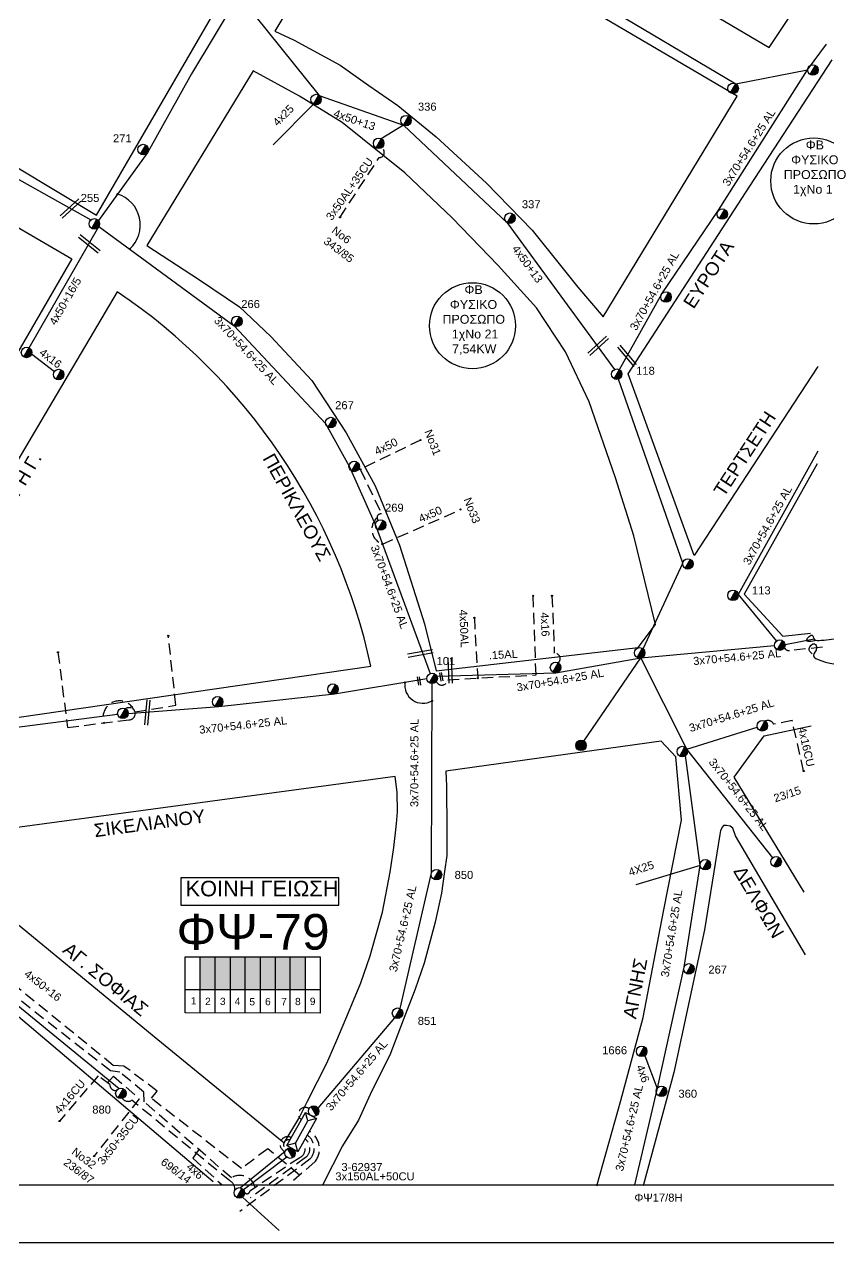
# Model space of a CAD drawing. Header units: millimetres. Extents: x 1421 to 10994, y 848 to 1896.
# Drawn here: x 10653.6 to 10834.3, y 848.3 to 1122.3 of the extents above; entities that cross this region are included whole.
import ezdxf
from ezdxf.enums import TextEntityAlignment as Align

# ---------------------------------------------------------------- set-up
doc = ezdxf.new("R2010")
doc.units = ezdxf.units.MM
doc.linetypes.add('DASHED', pattern=[19.05, 12.7, -6.35])
for name, color, linetype, lineweight in [('.15AL', 7, 'DASHED', 30), ('3x150+50 XLPE', 7, 'SYN_LINE', 30), ('3x70+54.6+25 AL', 7, 'SYN_LINE', 30), ('4x16', 7, 'Continuous', 30), ('4x16CU', 7, 'Continuous', 30), ('4x25', 7, 'Continuous', 30), ('4x50', 7, 'Continuous', 30), ('4x50+13', 7, 'Continuous', 30), ('4x50+16', 7, 'Continuous', 30), ('4x50+16_5', 7, 'Continuous', 30), ('4x6', 7, 'SYN_LINE', 30), ('Pillar Υποσταθμού', 7, 'SYN_LINE', 30), ('Άγνωστα', 7, 'Continuous', 30), ('Γυμνά εναέρια ΧΤ και ΦΟΠ (3Φ)   4x50+16AL', 7, 'Continuous', 30)]:
    doc.layers.add(name, color=color, linetype=linetype, lineweight=lineweight)
for name, color, linetype in [('3x50+35CU', 7, 'Continuous'), ('TEXT ΚΑΛΩΔΙΩΝ', 7, 'Continuous'), ('ΑΓΝΩΣΤΟ ΕΝΑΕΡΙΟ ΚΑΛΩΔΙΟ', 7, 'Continuous'), ('ΑΓΝΩΣΤΟ ΥΠΟΓΕΙΟ ΚΑΛΩΔΙΟ', 7, 'DASHED'), ('Επιγραφές - Σχήματα', 7, 'Continuous'), ('Μηχανική τομή', 7, 'Continuous'), ('Στύλος Ξύλινος', 7, 'Continuous'), ('Στύλος Ξύλινος @ 1', 7, 'Continuous'), ('Στύλος ΦΜ', 7, 'Continuous'), ('Στύλος ΦΜ @ 1', 7, 'Continuous'), ('Συνδέσεις', 7, 'Continuous'), ('Τομή', 7, 'Continuous'), ('Υποσταθμός εναέριος 2 στύλων', 7, 'Continuous'), ('Υποσταθμός πόλεως', 7, 'Continuous'), ('Υπόβαθρο ΔΕΗ', 7, 'Continuous')]:
    doc.layers.add(name, color=color, linetype=linetype)
doc.styles.add('arial', font='arial.ttf', dxfattribs={"height": 3})
doc.styles.get("Standard").update_dxf_attribs({"font": 'arial.ttf', "height": 1.8})
doc.linetypes.add('SYN_LINE', pattern='A,0.5,-0.0001,["/\\/\\/\\/",Standard,S=0.1,R=0,X=0,Y=-0.05],-0.25', length=0.7501)

# ---------------------------------------------------------------- blocks, each defined once
blk = doc.blocks.new('ΥΠΑΡΧΩΝ ΤΣΙΜΕΝΤΕΝΙΟΣ ΣΤΥΛΟΣ')
at = {"layer": 'Στύλος ΦΜ'}
blk.add_hatch(color=7, dxfattribs=at).paths.add_polyline_path([(-1.29, -2.28, 0.574793), (2.62, 0, 0.268822), (1.3, 2.27)])
at = {"layer": 'Στύλος ΦΜ', "color": 7}
blk.add_line((-1.29, -2.28), (1.3, 2.27), dxfattribs=at)
blk.add_circle((0, 0), 2.62, dxfattribs=at)
at = {"layer": 'Στύλος ΦΜ', "flags": 4}
for tag, p in [('ΤΥΠΟΣ', (-4.91, 3.03)), ('ΑΡΙΘΜΟΣ', (-4.68, 8.05))]:
    blk.add_attdef(tag, p, '', height=4, dxfattribs=at)
blk = doc.blocks.new('ΥΠΑΡΧΩΝ ΞΥΛΙΝΟΣ ΣΤΥΛΟΣ')
at = {"layer": 'Στύλος Ξύλινος'}
h = blk.add_hatch(color=7, dxfattribs=at)
h.paths.add_polyline_path([(-2.62, 0, 0.270008), (-1.29, -2.28), (1.3, 2.27, 0.576266)])
h.paths.add_polyline_path([(-1.29, -2.28, 0.574793), (2.62, 0, 0.268822), (1.3, 2.27)])
at = {"layer": 'Στύλος Ξύλινος', "color": 7}
blk.add_line((-1.29, -2.28), (1.3, 2.27), dxfattribs=at)
blk.add_circle((0, 0), 2.62, dxfattribs=at)
at = {"layer": 'Στύλος Ξύλινος', "color": 1, "flags": 4}
for tag, p in [('ΑΡΙΘΜΟΣ', (-4.91, 8.6)), ('ΤΥΠΟΣ', (-4.85, 3.39))]:
    blk.add_attdef(tag, p, '', height=4, dxfattribs=at)
blk = doc.blocks.new('ΥΠΟΣΤΑΘΜΟΣ ΕΝΑΕΡΙΟΣ ΕΠΙ 2 ΣΤΥΛΩΝ')
at = {"layer": 'Υποσταθμός εναέριος 2 στύλων', "linetype": 'Continuous'}
for points in [[(-11.97, -2.11, 0.574793), (-8.45, -0.07, 0.268822), (-9.64, 1.98)], [(9.68, -2.15, 0.574793), (13.19, -0.1, 0.268822), (12.01, 1.95)]]:
    blk.add_hatch(color=256, dxfattribs=at).paths.add_polyline_path(points)
for p, q in [((-11.97, -2.11), (-9.64, 1.98)), ((9.68, -2.15), (12.01, 1.95))]:
    blk.add_line(p, q, dxfattribs=at)
for centre in [(-10.81, -0.07), (10.84, -0.1)]:
    blk.add_circle(centre, 2.36, dxfattribs=at)
at = {"layer": 'Υποσταθμός πόλεως', "linetype": 'Continuous', "ltscale": 40}
blk.add_lwpolyline([(-8.57, 2.82), (8.57, 2.82), (8.57, -2.82), (-8.57, -2.82)], close=True, dxfattribs=at)
for points in [[(-5.75, 0), (-8.57, 2.82)], [(-8.57, -2.82), (-5.75, 0)], [(-5.75, 0), (5.75, 0)], [(5.75, 0), (8.57, 2.82)], [(8.57, -2.82), (5.75, 0)]]:
    blk.add_lwpolyline(points, dxfattribs=at)
at = {"layer": 'Υποσταθμός εναέριος 2 στύλων', "ltscale": 40, "flags": 1}
for tag, p in [('ΜΕΤΑΣΧΗΜΑΤΙΣΜΟΣ', (14.09, 2.51)), ('ΙΣΧΥΣ', (14.07, -0.28)), ('ΑΡΙΘΜΟΣ', (14.19, -3))]:
    blk.add_attdef(tag, p, '', height=1.8, dxfattribs=at)
blk = doc.blocks.new('_ΣΥΝΔΕΣΗ')
at = {"layer": 'Συνδέσεις', "linetype": 'SYN_LINE', "ltscale": 40}
blk.add_hatch(color=256, dxfattribs=at).paths.add_polyline_path([(0.5, 0, 1), (-0.5, 0, 1)])
at = {"layer": 'Συνδέσεις'}
blk.add_circle((0, 0), 0.5, dxfattribs=at)
blk = doc.blocks.new('ΤΟΜΗ')
at = {"layer": 'Τομή', "ltscale": 40}
for p, q in [((11.3, -0.6), (-11.4, -0.6)), ((11.3, -3.4), (-11.4, -3.4))]:
    blk.add_line(p, q, dxfattribs=at)
blk = doc.blocks.new('ΜΗΧΑΝΙΚΗ ΤΟΜΗ')
at = {"layer": 'Μηχανική τομή', "ltscale": 40}
for p, q in [((-3.8, 1.2), (3.8, 1.2)), ((3.8, -0.3), (-3.8, -0.3))]:
    blk.add_line(p, q, dxfattribs=at)

msp = doc.modelspace()

# ---------------------------------------------------------------- hatches: boundary and pattern name
at = {"layer": 'Pillar Υποσταθμού', "linetype": 'Continuous', "lineweight": -3, "ltscale": 0.2}
h = msp.add_hatch(color=151, dxfattribs=at)
h.dxf.hatch_style = 1
h.paths.add_polyline_path([(10696.48, 912.61), (10693.04, 912.61), (10693.04, 905.25), (10696.48, 905.25)])
h = msp.add_hatch(color=5, dxfattribs=at)
h.dxf.hatch_style = 1
h.paths.add_polyline_path([(10696.48, 905.25), (10699.92, 905.24), (10699.92, 912.61), (10696.48, 912.61)])
h = msp.add_hatch(color=2, dxfattribs=at)
h.dxf.hatch_style = 1
h.paths.add_polyline_path([(10703.22, 912.61), (10699.92, 912.61), (10699.92, 905.24), (10703.22, 905.24)])
h = msp.add_hatch(color=173, dxfattribs=at)
h.dxf.hatch_style = 1
h.paths.add_polyline_path([(10706.61, 912.61), (10703.22, 912.61), (10703.22, 905.24), (10706.61, 905.24)])
h = msp.add_hatch(color=30, dxfattribs=at)
h.dxf.hatch_style = 1
h.paths.add_polyline_path([(10706.61, 905.24), (10710, 905.24), (10710, 912.61), (10706.61, 912.61)])
h = msp.add_hatch(color=1, dxfattribs=at)
h.dxf.hatch_style = 1
h.paths.add_polyline_path([(10710, 905.24), (10713.4, 905.23), (10713.4, 912.61), (10710, 912.61)])
h = msp.add_hatch(color=27, dxfattribs=at)
h.dxf.hatch_style = 1
h.paths.add_polyline_path([(10713.39, 905.23), (10716.79, 905.23), (10716.79, 912.61), (10713.39, 912.61)])

# ---------------------------------------------------------------- linework, layer by layer
at = {"layer": '.15AL', "color": 5, "linetype": 'DASHED', "lineweight": -3, "ltscale": 0.2}
msp.add_lwpolyline([(10746.14, 974.51, 0.741078), (10748.76, 974.89), (10768.57, 976.02), (10767.92, 993.8)], format="xyb", dxfattribs=at)
at = {"lineweight": -3, "ltscale": 0.2}
for centre in [(10830.99, 1087.1), (10754.28, 1054.55)]:
    msp.add_circle(centre, 9.67, dxfattribs=at)
at = {"layer": '3x150+50 XLPE', "color": 62, "linetype": 'DASHED', "lineweight": -3, "ltscale": 0.2}
msp.add_lwpolyline([(10742.62, 1028.83), (10729.07, 1022.26)], dxfattribs=at)
for points in [[(10729.07, 1022.26), (10733.84, 1012.21, 0.765906), (10733.1, 1010.78)], [(10732.83, 1011.33, 0.576595), (10734.02, 1005.45, 0.061333)]]:
    msp.add_lwpolyline(points, format="xyb", dxfattribs=at)
at = {"layer": '3x150+50 XLPE', "color": 27, "linetype": 'DASHED', "lineweight": -3, "ltscale": 0.2}
for points in [[(10715.41, 863.52), (10708.25, 869.42), (10702.36, 864.98), (10682.12, 880.78), (10683.4, 882.42), (10675.93, 888.04), (10673.52, 888.19), (10638.71, 916.55, 0.791151), (10629.42, 917.51), (10618.75, 909.26), (10619.83, 904.58), (10605.54, 899.98), (10588.58, 906.15), (10589.79, 908.88), (10577.4, 913.17), (10577.07, 912.42), (10579.29, 911.64)], [(10717.61, 873.37, -0.465265), (10718.84, 866.46), (10713.47, 861.86)]]:
    msp.add_lwpolyline(points, format="xyb", dxfattribs=at)
at = {"layer": '3x150+50 XLPE', "color": 173, "linetype": 'DASHED', "lineweight": -3, "ltscale": 0.2}
for points in [[(10705.41, 860.7, 0.52222), (10700.1, 862.89), (10680.52, 879.97), (10680.44, 882.17), (10675.06, 886.66), (10672.9, 886.95), (10637.24, 914.84, 1.00695), (10631.16, 916.66), (10622.19, 909.19), (10629.08, 884.01), (10626.28, 881.3), (10626.75, 879.6)], [(10716.14, 870.76, -0.503895), (10715.44, 867.43), (10715.44, 867.43), (10704.24, 859.91, -0.743931), (10703.03, 859.65)]]:
    msp.add_lwpolyline(points, format="xyb", dxfattribs=at)
at = {"layer": '3x150+50 XLPE', "color": 1, "linetype": 'DASHED', "lineweight": -3, "ltscale": 0.2}
msp.add_lwpolyline([(10700.82, 860.04, 0.348473), (10699.75, 862.19), (10677.74, 880.34, -0.387467), (10675.58, 880.76, 3.873333)], format="xyb", dxfattribs=at)
at = {"layer": '3x150+50 XLPE', "color": 30, "linetype": 'DASHED', "lineweight": -3, "ltscale": 0.2}
msp.add_lwpolyline([(10717.12, 872.5, -0.45498), (10717.8, 867.15), (10701.96, 855.29)], format="xyb", dxfattribs=at)
at = {"layer": '3x150+50 XLPE', "color": 151, "linetype": 'DASHED', "lineweight": -3, "ltscale": 0.2}
msp.add_lwpolyline([(10716.63, 871.63, -0.502901), (10716.78, 867.47), (10716.78, 867.47), (10704.3, 858.38)], format="xyb", dxfattribs=at)
at = {"layer": '3x150+50 XLPE', "color": 5, "linetype": 'DASHED', "lineweight": -3, "ltscale": 0.2}
msp.add_arc((10716.67, 877.22), 1.52, 54.3653, 236.4883, dxfattribs=at)
at = {"layer": '3x150+50 XLPE', "color": 1, "linetype": 'DASHED', "lineweight": -3, "ltscale": 0.2}
msp.add_arc((10712.75, 870.43), 1.72, 61.3894, 249.6575, dxfattribs=at)
at = {"layer": '3x150+50 XLPE', "color": 2, "linetype": 'DASHED', "lineweight": -3, "ltscale": 0.2}
msp.add_arc((10712.98, 870.3), 1.17, 74.3638, 241.6024, dxfattribs=at)
at = {"layer": '3x50+35CU', "color": 30, "linetype": 'DASHED', "lineweight": -3, "ltscale": 0.2}
msp.add_lwpolyline([(10724.51, 1078.93), (10733.31, 1092.37, 0.812727), (10733.79, 1094.55, -28.849335)], format="xyb", dxfattribs=at)
at = {"layer": '3x50+35CU', "color": 1, "linetype": 'DASHED', "lineweight": -3, "ltscale": 0.2}
msp.add_lwpolyline([(10672.28, 884.23), (10673.59, 885.78), (10679.4, 880.67), (10669.25, 867.8)], dxfattribs=at)
at = {"layer": '3x70+54.6+25 AL', "color": 5, "linetype": 'SYN_LINE', "lineweight": -3, "ltscale": 15}
for points in [[(10727.3, 1171.34), (10751.28, 1145.93), (10813.44, 1108.96), (10829.6, 1112.11)], [(10831.92, 1026.32), (10813.97, 994.12), (10822.61, 983.62)], [(10744.04, 975.13), (10723.24, 971.69), (10697.3, 968.84), (10676.88, 967.29)], [(10738.02, 900.95), (10745.08, 931.49), (10745.21, 974.05)], [(10719.58, 878.53), (10736.85, 898.91)]]:
    msp.add_lwpolyline(points, dxfattribs=at)
at = {"layer": '3x70+54.6+25 AL', "color": 6, "linetype": 'SYN_LINE', "lineweight": -3, "ltscale": 15}
msp.add_lwpolyline([(10787.29, 1044.67), (10796.85, 1061.72), (10809.59, 1080.51), (10829.6, 1112.11), (10833.82, 1117.86)], dxfattribs=at)
at = {"layer": '3x70+54.6+25 AL', "color": 62, "linetype": 'SYN_LINE', "lineweight": -3, "ltscale": 15}
msp.add_lwpolyline([(10670.34, 1076.9), (10700.74, 1054.51), (10721.27, 1032.57), (10726.53, 1022.99), (10732.46, 1009.68), (10744.76, 976.32)], dxfattribs=at)
at = {"layer": '3x70+54.6+25 AL', "color": 2, "linetype": 'SYN_LINE', "lineweight": -3, "ltscale": 15}
for points in [[(10746.29, 975.7), (10773, 976.5), (10792.12, 979.82), (10822.18, 982.61)], [(10779.34, 961.13), (10792.12, 979.82)], [(10821.76, 934.87), (10802.48, 959.31), (10792.12, 979.82)], [(10802.48, 959.31), (10818.29, 964.22)], [(10790.74, 861.33), (10795.83, 883.08), (10801.82, 910.29), (10805.45, 933.17), (10802.15, 957.85)], [(10805.45, 933.17), (10791, 928.83)]]:
    msp.add_lwpolyline(points, dxfattribs=at)
at = {"layer": '3x70+54.6+25 AL', "color": 85, "lineweight": -3, "ltscale": 15}
msp.add_lwpolyline([(10642.58, 963.03), (10674.53, 967.21)], dxfattribs=at)
at = {"layer": '3x70+54.6+25 AL', "color": 1, "linetype": 'SYN_LINE', "lineweight": -3, "ltscale": 9}
msp.add_lwpolyline([(10712.15, 868.81), (10702.12, 860.66)], dxfattribs=at)
at = {"layer": '4x16', "color": 27, "lineweight": -3, "ltscale": 0.2}
msp.add_lwpolyline([(10655.19, 1048.23), (10660.34, 1044.28)], dxfattribs=at)
at = {"layer": '4x16', "color": 2, "linetype": 'DASHED', "lineweight": -3, "ltscale": 0.2}
for points in [[(10772.15, 993.78), (10772.67, 980.9, -0.736227), (10773.52, 978.7, 1.497447)], [(10828.71, 954.4), (10826.13, 965.78), (10821.99, 964.9, 0.430893), (10820, 965.59, -15.714048)]]:
    msp.add_lwpolyline(points, format="xyb", dxfattribs=at)
at = {"layer": '4x16', "color": 2, "linetype": 'SYN_LINE', "lineweight": -3, "ltscale": 15}
msp.add_lwpolyline([(10824.53, 982.82), (10831.07, 984.14)], dxfattribs=at)
at = {"layer": '4x16CU', "color": 1, "linetype": 'DASHED', "lineweight": -3, "ltscale": 0.2}
msp.add_lwpolyline([(10674.25, 882.52, -0.442278), (10672.77, 883.86), (10670.17, 885.85), (10661.47, 875.67)], format="xyb", dxfattribs=at)
at = {"layer": '4x25', "color": 30, "linetype": 'SYN_LINE', "lineweight": -3, "ltscale": 9}
msp.add_lwpolyline([(10709.49, 1095.22), (10718.55, 1104.39)], dxfattribs=at)
at = {"layer": '4x50', "color": 62, "linetype": 'DASHED', "lineweight": -3, "ltscale": 0.2}
msp.add_lwpolyline([(10734.02, 1005.45), (10751.54, 1013.13)], dxfattribs=at)
at = {"layer": '4x50', "color": 5, "linetype": 'DASHED', "lineweight": -3, "ltscale": 0.2}
msp.add_lwpolyline([(10754.7, 988.85), (10755.47, 975.28)], dxfattribs=at)
at = {"layer": '4x50+13', "color": 62, "linetype": 'Continuous', "lineweight": -3, "ltscale": 0.2}
msp.add_lwpolyline([(10701.07, 1127.74), (10691.13, 1111.21), (10681.3, 1093.6), (10670.2, 1078.22)], dxfattribs=at)
at = {"layer": '4x50+13', "color": 30, "linetype": 'Continuous', "lineweight": -3, "ltscale": 0.2}
for points in [[(10702.62, 1127.74), (10719.83, 1106.36), (10738.76, 1099.65), (10762.11, 1077.71), (10786.18, 1044.7)], [(10738.76, 1099.65), (10733.77, 1096.58)]]:
    msp.add_lwpolyline(points, dxfattribs=at)
at = {"layer": '4x50+16', "color": 1, "lineweight": -3, "ltscale": 15}
msp.add_lwpolyline([(10635.04, 915.58), (10674.85, 882.96)], dxfattribs=at)
at = {"layer": '4x50+16_5', "color": 27, "lineweight": -3, "ltscale": 0.2}
msp.add_lwpolyline([(10654.64, 1049.56), (10670.34, 1076.9)], dxfattribs=at)
at = {"layer": '4x6', "color": 2, "linetype": 'SYN_LINE', "lineweight": -3, "ltscale": 9}
msp.add_lwpolyline([(10793.03, 890.3), (10795.77, 882.98)], dxfattribs=at)
at = {"layer": '4x6', "color": 206, "linetype": 'DASHED', "lineweight": -3, "ltscale": 0.2}
msp.add_lwpolyline([(10692.77, 869.28), (10691.42, 867.31), (10697.99, 861.33)], dxfattribs=at)
at = {"layer": 'Pillar Υποσταθμού', "linetype": 'Continuous', "lineweight": -3, "ltscale": 40}
for points in [[(10689.72, 899.97), (10689.72, 912.61), (10720.05, 912.61), (10720.05, 899.94), (10689.72, 899.97)], [(10693.04, 899.97), (10693.04, 912.61)], [(10696.48, 899.97), (10696.48, 912.61)], [(10699.92, 899.96), (10699.92, 912.61)], [(10703.22, 899.96), (10703.22, 912.61)], [(10706.61, 899.96), (10706.61, 912.61)], [(10710, 899.95), (10710, 912.61)], [(10713.34, 899.95), (10713.34, 912.61)], [(10716.73, 899.95), (10716.73, 912.61)], [(10689.72, 905.25), (10720.05, 905.23)]]:
    msp.add_lwpolyline(points, dxfattribs=at)
at = {"layer": 'ΑΓΝΩΣΤΟ ΕΝΑΕΡΙΟ ΚΑΛΩΔΙΟ', "color": 2, "linetype": 'Continuous', "lineweight": -3, "ltscale": 15}
for points in [[(10792.63, 981.85), (10801.52, 1001.14), (10787.09, 1042.53)], [(10702.57, 858.56), (10710.86, 851.05)]]:
    msp.add_lwpolyline(points, dxfattribs=at)
at = {"layer": 'ΑΓΝΩΣΤΟ ΕΝΑΕΡΙΟ ΚΑΛΩΔΙΟ', "color": 2, "linetype": 'Continuous', "lineweight": -3, "ltscale": 9}
msp.add_lwpolyline([(10712.58, 867.52), (10702.81, 860.21)], dxfattribs=at)
at = {"layer": 'ΑΓΝΩΣΤΟ ΥΠΟΓΕΙΟ ΚΑΛΩΔΙΟ', "color": 85, "lineweight": -3, "ltscale": 0.2}
for points in [[(10671.48, 965.21, -1.015263), (10678.41, 967.67), (10687.62, 969.21), (10685.92, 984.79)], [(10661.12, 981.09), (10663.26, 964.19), (10677.04, 965.9, 1.404858), (10676.29, 968.38, 1.333309)]]:
    msp.add_lwpolyline(points, format="xyb", dxfattribs=at)
at = {"layer": 'ΑΓΝΩΣΤΟ ΥΠΟΓΕΙΟ ΚΑΛΩΔΙΟ', "color": 5, "linetype": 'DASHED', "lineweight": -3, "ltscale": 0.2}
msp.add_lwpolyline([(10832.92, 982.25), (10825.51, 981.47, -0.34417), (10824.4, 982.17, -2.577495)], format="xyb", dxfattribs=at)
at = {"layer": 'Γυμνά εναέρια ΧΤ και ΦΟΠ (3Φ)   4x50+16AL', "color": 151, "linetype": 'Continuous', "lineweight": -3, "ltscale": 0.2}
msp.add_lwpolyline([(10604.47, 1115.79), (10634.86, 1097.18), (10668.52, 1078.34)], dxfattribs=at)
at = {"layer": 'Επιγραφές - Σχήματα', "color": 173, "lineweight": -3}
msp.add_lwpolyline([(10688.71, 924.21), (10724.22, 924.21), (10724.22, 930.39), (10688.71, 930.39)], close=True, dxfattribs=at)
at = {"layer": 'Υπόβαθρο ΔΕΗ', "lineweight": -3, "ltscale": 15}
for points in [[(10993.76, 1895.53), (8825.35, 1895.54), (8825.27, 848.33), (10993.76, 848.32)], [(10855.44, 1855.69), (8838.35, 1855.69), (8838.27, 861.33), (10836.6, 861.33)]]:
    msp.add_lwpolyline(points, close=True, dxfattribs=at)
at = {"layer": 'Υπόβαθρο ΔΕΗ', "lineweight": -3, "ltscale": 0.1}
for points in [[(10835.54, 1167.62), (10763.87, 1215.33), (10735.37, 1167.63), (10820.93, 1117.1), (10835.23, 1138.72)], [(10831.88, 1045.36), (10804.08, 1002.84), (10789.27, 1043.74), (10816.63, 1085.91), (10835.08, 1114.35)], [(10674.45, 1062.16), (10628.24, 984.05), (10630.95, 980.81), (10635.03, 976.51), (10637.82, 973.22), (10639.39, 970.78), (10640.93, 967.95), (10641.98, 964.98), (10731.45, 977.98)], [(10831.73, 1023.47), (10815.37, 994.14), (10824.02, 984.72), (10830.23, 985.42)], [(10828.8, 927.13), (10813.06, 953.02), (10819.84, 962.31), (10830.43, 964.58)], [(10782.22, 861.06), (10787.61, 880.3), (10792.67, 898.99), (10797.19, 922.81), (10801.27, 943.31), (10799.95, 957.6), (10796.65, 961.12), (10748.29, 954.39), (10748.42, 950.97), (10748.49, 941), (10748.53, 935.42), (10748, 931.81), (10747.32, 926.89), (10745.89, 920.37), (10743.45, 911.19), (10741.41, 905.36), (10738.73, 898.35), (10735.67, 890.52), (10731.67, 882.47), (10728.65, 875.83), (10725.08, 870.11), (10720.65, 861.36)], [(10829.1, 913.03), (10813.36, 939.84), (10812.77, 941.53), (10812.21, 941.98), (10811.4, 942.15), (10810.66, 942.15), (10810.45, 941.81), (10810.02, 941.03), (10809.87, 940.08), (10806.39, 918.64), (10799.56, 886.55), (10792.67, 861.08)], [(10635.25, 867.46), (10625.07, 904.24), (10625.24, 905.45), (10625.85, 907.13), (10626.84, 908.29), (10633.96, 914.29), (10650.77, 900.48), (10696.03, 862.04)]]:
    msp.add_lwpolyline(points, dxfattribs=at)
for points in [[(10596.73, 1123.36), (10669.79, 1079.41), (10717.83, 1162.24), (10645.22, 1206.1)], [(10813.73, 1106.18), (10730.42, 1155.21), (10709.83, 1120.8), (10714.18, 1118.75), (10724.54, 1113.18), (10730.98, 1108.54), (10737.5, 1104.06), (10746.14, 1097), (10757.44, 1086.58), (10767.67, 1076.06), (10774.04, 1068.1), (10777.95, 1063.22), (10783.67, 1056.52)], [(10681.11, 1072.57), (10692.9, 1064.9), (10701.91, 1058.82), (10708.95, 1052.1), (10718.14, 1042.25), (10725.89, 1030.47), (10732.43, 1018.53), (10737.85, 1005.18), (10743.47, 987.48), (10746.12, 976.94), (10791.54, 982.14), (10795.44, 987.35), (10790.52, 1007.32), (10786.42, 1020.32), (10780.5, 1037.41), (10775.17, 1048.69), (10768.7, 1058.56), (10760.07, 1068.09), (10749.7, 1078.8), (10739.09, 1088.96), (10725.02, 1100.27), (10715.41, 1106.14), (10704.98, 1111.9)], [(10600.49, 1106.78), (10664.23, 1069.61), (10641.74, 1030.85), (10580.94, 1064.4), (10587.05, 1084.37)], [(10645.79, 940.85), (10643.27, 927.18), (10683.55, 894.04), (10711.99, 870.79), (10715.22, 876.26), (10717.17, 880.14), (10719.46, 884.56), (10721.58, 888.72), (10723.77, 893.89), (10726.41, 900.11), (10729.18, 906.72), (10731.3, 912.8), (10732.5, 917.11), (10734.04, 922.65), (10735.81, 931.61), (10736.61, 937.2), (10737.17, 942.48), (10737.45, 945.21), (10737.37, 949.61), (10736.91, 953.13)]]:
    msp.add_lwpolyline(points, close=True, dxfattribs=at)
at = {"layer": 'Υπόβαθρο ΔΕΗ', "lineweight": -3}
for centre, radius, start, end in [((10672.33, 1077.2), 7.29, 312.3688, 72.7474), ((10743.15, 973.74), 4.11, 172.0838, 299.8078)]:
    msp.add_arc(centre, radius, start, end, dxfattribs=at)
at = {"layer": 'Υπόβαθρο ΔΕΗ', "lineweight": -3, "ltscale": 0.1}
msp.add_arc((10598.07, 949.06), 136.48, 12.2365, 55.9682, dxfattribs=at)
for points in [[(10831.64, 983.75), (10829.4, 983.89), (10830.65, 984.94), (10831.09, 984.07), (10832.68, 983.79), (10834.97, 984.02), (10841.12, 986.21)], [(10830.59, 980.74), (10829.93, 981.94), (10831.18, 982.98), (10831.62, 982.11), (10830.91, 980.38), (10832.55, 979.24), (10839.78, 978.37)]]:
    msp.add_spline(points, degree=3, dxfattribs=at)

# ---------------------------------------------------------------- block references
at = {"layer": 'Μηχανική τομή', "lineweight": -3, "rotation": 280.2208319535058}
for p, xscale, yscale, zscale in [((10742.14, 974.62), 0.2499999999999678, 0.2499999999999678, 0.2499999999999678), ((10747.15, 975.55), 0.2499999999999677, 0.2499999999999677, 0.2499999999999677)]:
    msp.add_blockref('ΜΗΧΑΝΙΚΗ ΤΟΜΗ', p, dxfattribs=dict(at, xscale=xscale, yscale=yscale, zscale=zscale))
at = {"layer": 'Στύλος Ξύλινος @ 1', "lineweight": -3, "ltscale": 40, "xscale": 0.4499999999998181, "yscale": 0.4499999999998181, "zscale": 0.4499999999998181}
msp.add_blockref('ΥΠΑΡΧΩΝ ΞΥΛΙΝΟΣ ΣΤΥΛΟΣ', (10778.66, 960.16), dxfattribs=at)
at = {"layer": 'Στύλος ΦΜ @ 1', "color": 1, "lineweight": -3, "ltscale": 40, "xscale": 0.4499999999998181, "yscale": 0.4499999999998181, "zscale": 0.4499999999998181}
for p in [(10830.78, 1112.07), (10812.86, 1107.93), (10719.13, 1105.42), (10733.19, 1095.56), (10810.41, 1079.66), (10797.78, 1061), (10654.06, 1048.54), (10661.28, 1043.57), (10727.7, 1022.89), (10802.69, 1000.97), (10823.35, 982.71), (10791.85, 980.96), (10772.94, 977.68), (10722.92, 972.82), (10697.01, 969.98), (10675.7, 967.36), (10819.42, 964.57), (10801.43, 958.78), (10806.62, 933.32), (10822.52, 933.97), (10701.87, 859.51)]:
    msp.add_blockref('ΥΠΑΡΧΩΝ ΤΣΙΜΕΝΤΕΝΙΟΣ ΣΤΥΛΟΣ', p, dxfattribs=at)
at = {"layer": 'Στύλος ΦΜ @ 1', "color": 1, "lineweight": -3, "ltscale": 40}
ref = msp.add_blockref('ΥΠΑΡΧΩΝ ΤΣΙΜΕΝΤΕΝΙΟΣ ΣΤΥΛΟΣ', (10739.34, 1100.68), dxfattribs=dict(at, xscale=0.4499999999998181, yscale=0.4499999999998181, zscale=0.4499999999998181))
ref.add_attrib('ΑΡΙΘΜΟΣ', '336', (10742.02, 1102.92), dxfattribs={"layer": 'Στύλος ΦΜ', "height": 1.8, "flags": 4})
ref = msp.add_blockref('ΥΠΑΡΧΩΝ ΤΣΙΜΕΝΤΕΝΙΟΣ ΣΤΥΛΟΣ', (10680.26, 1094.17), dxfattribs=dict(at, xscale=0.4499999999998181, yscale=0.4499999999998181, zscale=0.4499999999998181))
ref.add_attrib('ΑΡΙΘΜΟΣ', '271', (10673.48, 1095.8), dxfattribs={"layer": 'Στύλος ΦΜ', "height": 1.8, "flags": 4})
ref = msp.add_blockref('ΥΠΑΡΧΩΝ ΤΣΙΜΕΝΤΕΝΙΟΣ ΣΤΥΛΟΣ', (10669.3, 1077.46), dxfattribs=dict(at, xscale=0.4499999999998181, yscale=0.4499999999998181, zscale=0.4499999999998181))
ref.add_attrib('ΑΡΙΘΜΟΣ', '255', (10666.23, 1082.39), dxfattribs={"layer": 'Στύλος ΦΜ', "height": 1.8, "flags": 4})
ref = msp.add_blockref('ΥΠΑΡΧΩΝ ΤΣΙΜΕΝΤΕΝΙΟΣ ΣΤΥΛΟΣ', (10762.69, 1078.73), dxfattribs=dict(at, xscale=0.4499999999998181, yscale=0.4499999999998181, zscale=0.4499999999998181))
ref.add_attrib('ΑΡΙΘΜΟΣ', '337', (10765.38, 1080.97), dxfattribs={"layer": 'Στύλος ΦΜ', "height": 1.8, "flags": 4})
ref = msp.add_blockref('ΥΠΑΡΧΩΝ ΤΣΙΜΕΝΤΕΝΙΟΣ ΣΤΥΛΟΣ', (10701.32, 1055.54), dxfattribs=dict(at, xscale=0.4499999999998181, yscale=0.4499999999998181, zscale=0.4499999999998181))
ref.add_attrib('ΑΡΙΘΜΟΣ', '266', (10702.31, 1058.53), dxfattribs={"layer": 'Στύλος ΦΜ', "height": 1.8, "flags": 4})
ref = msp.add_blockref('ΥΠΑΡΧΩΝ ΤΣΙΜΕΝΤΕΝΙΟΣ ΣΤΥΛΟΣ', (10786.7, 1043.64), dxfattribs=dict(at, xscale=0.4499999999998181, yscale=0.4499999999998181, zscale=0.4499999999998181))
ref.add_attrib('ΑΡΙΘΜΟΣ', '118', (10791.06, 1043.52), dxfattribs={"layer": 'Στύλος ΦΜ', "height": 1.8, "flags": 4})
ref = msp.add_blockref('ΥΠΑΡΧΩΝ ΤΣΙΜΕΝΤΕΝΙΟΣ ΣΤΥΛΟΣ', (10722.43, 1032.77), dxfattribs=dict(at, xscale=0.4499999999998181, yscale=0.4499999999998181, zscale=0.4499999999998181))
ref.add_attrib('ΑΡΙΘΜΟΣ', '267', (10723.42, 1035.77), dxfattribs={"layer": 'Στύλος ΦΜ', "height": 1.8, "flags": 4})
ref = msp.add_blockref('ΥΠΑΡΧΩΝ ΤΣΙΜΕΝΤΕΝΙΟΣ ΣΤΥΛΟΣ', (10733.63, 1009.73), dxfattribs=dict(at, xscale=0.4499999999998181, yscale=0.4499999999998181, zscale=0.4499999999998181))
ref.add_attrib('ΑΡΙΘΜΟΣ', '269', (10734.62, 1012.72), dxfattribs={"layer": 'Στύλος ΦΜ', "height": 1.8, "flags": 4})
ref = msp.add_blockref('ΥΠΑΡΧΩΝ ΤΣΙΜΕΝΤΕΝΙΟΣ ΣΤΥΛΟΣ', (10812.82, 993.9), dxfattribs=dict(at, xscale=0.4499999999998181, yscale=0.4499999999998181, zscale=0.4499999999998181))
ref.add_attrib('ΑΡΙΘΜΟΣ', '113', (10817.09, 994.12), dxfattribs={"layer": 'Στύλος ΦΜ', "height": 1.8, "flags": 4})
ref = msp.add_blockref('ΥΠΑΡΧΩΝ ΤΣΙΜΕΝΤΕΝΙΟΣ ΣΤΥΛΟΣ', (10745.21, 975.23), dxfattribs=dict(at, xscale=0.4499999999998181, yscale=0.4499999999998181, zscale=0.4499999999998181))
ref.add_attrib('ΑΡΙΘΜΟΣ', '101', (10746.2, 978.23), dxfattribs={"layer": 'Στύλος ΦΜ', "height": 1.8, "flags": 4})
ref = msp.add_blockref('ΥΠΑΡΧΩΝ ΤΣΙΜΕΝΤΕΝΙΟΣ ΣΤΥΛΟΣ', (10746.19, 931.09), dxfattribs=dict(at, xscale=0.4499999999998181, yscale=0.4499999999998181, zscale=0.4499999999998181))
ref.add_attrib('ΑΡΙΘΜΟΣ', '850', (10750.26, 930.13), dxfattribs={"layer": 'Στύλος ΦΜ', "height": 1.8, "flags": 4})
ref = msp.add_blockref('ΥΠΑΡΧΩΝ ΤΣΙΜΕΝΤΕΝΙΟΣ ΣΤΥΛΟΣ', (10802.93, 909.9), dxfattribs=dict(at, xscale=0.4499999999998181, yscale=0.4499999999998181, zscale=0.4499999999998181))
ref.add_attrib('ΑΡΙΘΜΟΣ', '267', (10807.29, 908.83), dxfattribs={"layer": 'Στύλος ΦΜ', "height": 1.8, "flags": 4})
ref = msp.add_blockref('ΥΠΑΡΧΩΝ ΤΣΙΜΕΝΤΕΝΙΟΣ ΣΤΥΛΟΣ', (10737.43, 899.93), dxfattribs=dict(at, xscale=0.4499999999998181, yscale=0.4499999999998181, zscale=0.4499999999998181))
ref.add_attrib('ΑΡΙΘΜΟΣ', '851', (10741.98, 897.3), dxfattribs={"layer": 'Στύλος ΦΜ', "height": 1.8, "flags": 4})
ref = msp.add_blockref('ΥΠΑΡΧΩΝ ΤΣΙΜΕΝΤΕΝΙΟΣ ΣΤΥΛΟΣ', (10792.31, 891.34), dxfattribs=dict(at, xscale=0.4499999999998181, yscale=0.4499999999998181, zscale=0.4499999999998181))
ref.add_attrib('ΑΡΙΘΜΟΣ', '1666', (10783.43, 890.69), dxfattribs={"layer": 'Στύλος ΦΜ', "height": 1.8, "flags": 4})
ref = msp.add_blockref('ΥΠΑΡΧΩΝ ΤΣΙΜΕΝΤΕΝΙΟΣ ΣΤΥΛΟΣ', (10675.25, 881.89), dxfattribs=dict(at, xscale=0.4499999999998181, yscale=0.4499999999998181, zscale=0.4499999999998181))
ref.add_attrib('ΑΡΙΘΜΟΣ', '880', (10668.83, 877.35), dxfattribs={"layer": 'Στύλος ΦΜ', "height": 1.8, "flags": 4})
ref = msp.add_blockref('ΥΠΑΡΧΩΝ ΤΣΙΜΕΝΤΕΝΙΟΣ ΣΤΥΛΟΣ', (10796.76, 882.36), dxfattribs=dict(at, xscale=0.4499999999998181, yscale=0.4499999999998181, zscale=0.4499999999998181))
ref.add_attrib('ΑΡΙΘΜΟΣ', '360', (10800.56, 880.92), dxfattribs={"layer": 'Στύλος ΦΜ', "height": 1.8, "flags": 4})
at = {"layer": 'Συνδέσεις', "lineweight": -3, "xscale": 0.25, "yscale": 0.25, "zscale": 0.25}
for p in [(10674.5, 1084.17), (10724.51, 1078.93), (10677.25, 1071.82), (10742.62, 1028.83), (10729.07, 1022.26), (10751.61, 1013.23), (10734.02, 1005.45), (10767.92, 993.8), (10772.15, 993.79), (10754.7, 988.85), (10685.92, 984.79), (10661.12, 981.09), (10739.08, 974.31), (10755.47, 975.28), (10745.2, 970.18), (10671.48, 965.21), (10828.71, 954.4), (10661.47, 875.67), (10669.25, 867.8)]:
    msp.add_blockref('_ΣΥΝΔΕΣΗ', p, dxfattribs=at)
at = {"layer": 'Τομή', "lineweight": -3}
for p, xscale, yscale, zscale, rotation in [((10663.61, 1081.31), 0.2499999999999997, 0.2499999999999997, 0.2499999999999997, 42.57910494444175), ((10668.47, 1073.3), 0.2499999999999997, 0.2499999999999997, 0.2499999999999997, 321.5652163801179), ((10782.19, 1050.38), 0.2499999999999998, 0.2499999999999998, 0.2499999999999998, 42.57910494444175), ((10789.43, 1048.08), 0.2499999999999997, 0.2499999999999997, 0.2499999999999997, 310.3341319967188), ((10742.48, 981.31), 0.2499999999999998, 0.2499999999999998, 0.2499999999999998, 10.36194366383342), ((10748.72, 977), 0.2499999999999998, 0.2499999999999998, 0.2499999999999998, 92.15516189363117), ((10681.74, 967.51), 0.2499999999999998, 0.2499999999999998, 0.2499999999999998, 264.5806835173718)]:
    msp.add_blockref('ΤΟΜΗ', p, dxfattribs=dict(at, xscale=xscale, yscale=yscale, zscale=zscale, rotation=rotation))
at = {"layer": 'Υποσταθμός εναέριος 2 στύλων', "lineweight": -3, "xscale": 0.4999999999999997, "yscale": 0.4999999999999997, "zscale": 0.4999999999999997, "rotation": 60.69894229550648}
msp.add_blockref('ΥΠΟΣΤΑΘΜΟΣ ΕΝΑΕΡΙΟΣ ΕΠΙ 2 ΣΤΥΛΩΝ', (10715.9, 873.19), dxfattribs=at)

# ---------------------------------------------------------------- texts
at = {"layer": 'Pillar Υποσταθμού', "linetype": 'Continuous', "lineweight": -3, "ltscale": 30, "char_height": 1.63, "width": 11.2573, "attachment_point": 1}
for s, insert in [('1', (10690.96, 903.53)), ('2', (10694.2, 903.4)), ('3', (10697.53, 903.4)), ('4', (10700.83, 903.4)), ('5', (10704.14, 903.32)), ('6', (10707.66, 903.35)), ('7', (10711.29, 903.35)), ('8', (10714.4, 903.37)), ('9', (10717.73, 903.4))]:
    msp.add_mtext(s, dxfattribs=dict(at, insert=insert))
at = {"layer": 'TEXT ΚΑΛΩΔΙΩΝ', "lineweight": -3, "ltscale": 15, "style": 'arial'}
for s, rotation, p in [('4x25', 45.3639, (10711.76, 1101.87)), ('4x50+13', 340.8501, (10727.77, 1100.84)), ('3x70+54.6+25 AL', 57.6622, (10816.4, 1094.63)), ('3x50AL+35CU', 55.0331, (10726.64, 1085.31)), ('4x50+13', 306.0949, (10766.64, 1068.44)), ('3x70+54.6+25 AL', 60.7296, (10795.17, 1062.4)), ('4x50+16/5', 60.1408, (10662.75, 1060.07)), ('3x70+54.6+25 AL', 313.0958, (10703.48, 1048.95)), ('4x16', 322.5596, (10659.47, 1047.22)), ('4x50', 26.0122, (10734.85, 1027.4)), ('3x70+54.6+25 AL', 60.8684, (10820.58, 1009.67)), ('4x50', 23.6708, (10744.79, 1012.14)), ('3x70+54.6+25 AL', 290.247, (10735.65, 995.81)), ('4x50AL', 272.3274, (10752.39, 986.44)), ('4x16', 272.3274, (10770.61, 987.37)), ('.15AL', 3.2592, (10761.2, 980.58)), ('3x70+54.6+25 AL', 5.3026, (10813.77, 980.02)), ('3x70+54.6+25 AL', 9.828, (10773.99, 974.85)), ('3x70+54.6+25 AL', 17.2403, (10812.5, 966.93)), ('3x70+54.6+25 AL', 6.2571, (10702.74, 964.74)), ('3x70+54.6+25 AL', 89.8301, (10741.22, 956.21)), ('4x16CU', 282.7458, (10829.32, 959.84)), ('3x70+54.6+25 AL', 308.2613, (10814.1, 949.14)), ('4X25', 18.2387, (10792.19, 932.48)), ('3x70+54.6+25 AL', 76.972, (10738.61, 918.96)), ('3x70+54.6+25 AL', 80.9897, (10799.02, 917.87)), ('4x50+16', 321.97, (10657.74, 906.14)), ('3x70+54.6+25 AL', 49.709, (10728.23, 885.95)), ('4x6', 290.5196, (10792.59, 886.34)), ('4x16CU', 49.4995, (10663.79, 881.16)), ('3x70+54.6+25 AL', 76.8248, (10789.49, 874.12)), ('3x50+35CU', 51.7463, (10674.67, 871.45)), ('4x6', 317.6761, (10691.93, 864.41))]:
    msp.add_text(s, height=1.8, rotation=rotation, dxfattribs=at).set_placement(p, align=Align.MIDDLE_CENTER)
msp.add_text('3x150AL+50CU', height=1.8, dxfattribs=at).set_placement((10732.37, 863.23), align=Align.MIDDLE_CENTER)
at = {"layer": 'Άγνωστα', "lineweight": -3, "ltscale": 0.2, "char_height": 1.8, "width": 18.6352, "attachment_point": 1, "style": 'arial'}
for s, insert, rotation in [('\\A1;No6\\P343/85', (10723.53, 1077.05), 323), ('\\A1;No31', (10745.1, 1031.42), 291.2819), ('\\A1;No33', (10753.93, 1016.14), 291.2819), ('\\A1;23/15', (10821.75, 949.05), 18.3283), ('\\A1;No32\\P236/87', (10665.1, 869.84), 323), ('\\A1;696/14', (10685.13, 867.53), 323)]:
    msp.add_mtext(s, dxfattribs=dict(at, insert=insert, rotation=rotation))
for s, insert in [('\\A1;3-62937', (10724.82, 866.22)), ('ΦΨ17/8H', (10790.67, 859.35))]:
    msp.add_mtext(s, dxfattribs=dict(at, insert=insert))
at = {"layer": 'Επιγραφές - Σχήματα', "color": 173, "lineweight": -3, "insert": (10689.8, 929.71), "char_height": 3.5, "width": 35.1311, "attachment_point": 1}
msp.add_mtext('KOINH ΓΕΙΩΣΗ', dxfattribs=at)
at = {"layer": 'Υπόβαθρο ΔΕΗ', "lineweight": -3, "ltscale": 0.1, "style": 'arial'}
for s, rotation, p in [('ΕΥΡΟΤΑ', 57.0218, (10807.34, 1066.09)), ('ΤΕΡΤΣΕΤΗ', 56.8255, (10815.47, 1025.74)), ('ΣΕΦΕΡΗ Γ.', 59.3903, (10650.74, 1016.2)), ('ΠΕΡΙΚΛΕΟΥΣ', 298.9808, (10714.83, 1013.73)), ('ΣΙΚΕΛΙΑΝΟΥ', 7.6735, (10681.71, 942.66)), ('ΔΕΛΦΩΝ', 300.4126, (10818.64, 924.92)), ('ΑΓ. ΣΟΦΙΑΣ', 320.5563, (10671.84, 907.56)), ('ΑΓΝΗΣ', 79.2479, (10790.85, 905.5))]:
    msp.add_text(s, height=3, rotation=rotation, dxfattribs=at).set_placement(p, align=Align.MIDDLE_CENTER)
at = {"layer": 'Υπόβαθρο ΔΕΗ', "lineweight": -3, "attachment_point": 1}
for s, insert, char_height, width in [('{\\W8.64836; }ΦΒ \\P{\\W4.42067; }ΦΥΣΙΚΟ \\P{\\W2.28183; }ΠΡΟΣΩΠΟ', (10822.47, 1096.21), 2, 17.2548), ('{\\W5.64925; }1χΝο 1\\P{\\W5.7564; }', (10821.94, 1086.23), 2, 17.2548), ('{\\W8.64836; }ΦΒ \\P{\\W4.42067; }ΦΥΣΙΚΟ \\P{\\W2.28183; }ΠΡΟΣΩΠΟ', (10745.77, 1063.66), 2, 17.2548), ('{\\W5.64925; }1χΝο 21\\P{\\W5.75643; }7,54KW', (10745.24, 1053.68), 2, 17.2548), ('ΦΨ-79', (10687.76, 922.22), 8, 84.6573)]:
    msp.add_mtext(s, dxfattribs=dict(at, insert=insert, char_height=char_height, width=width))

doc.saveas('drawing.dxf')
